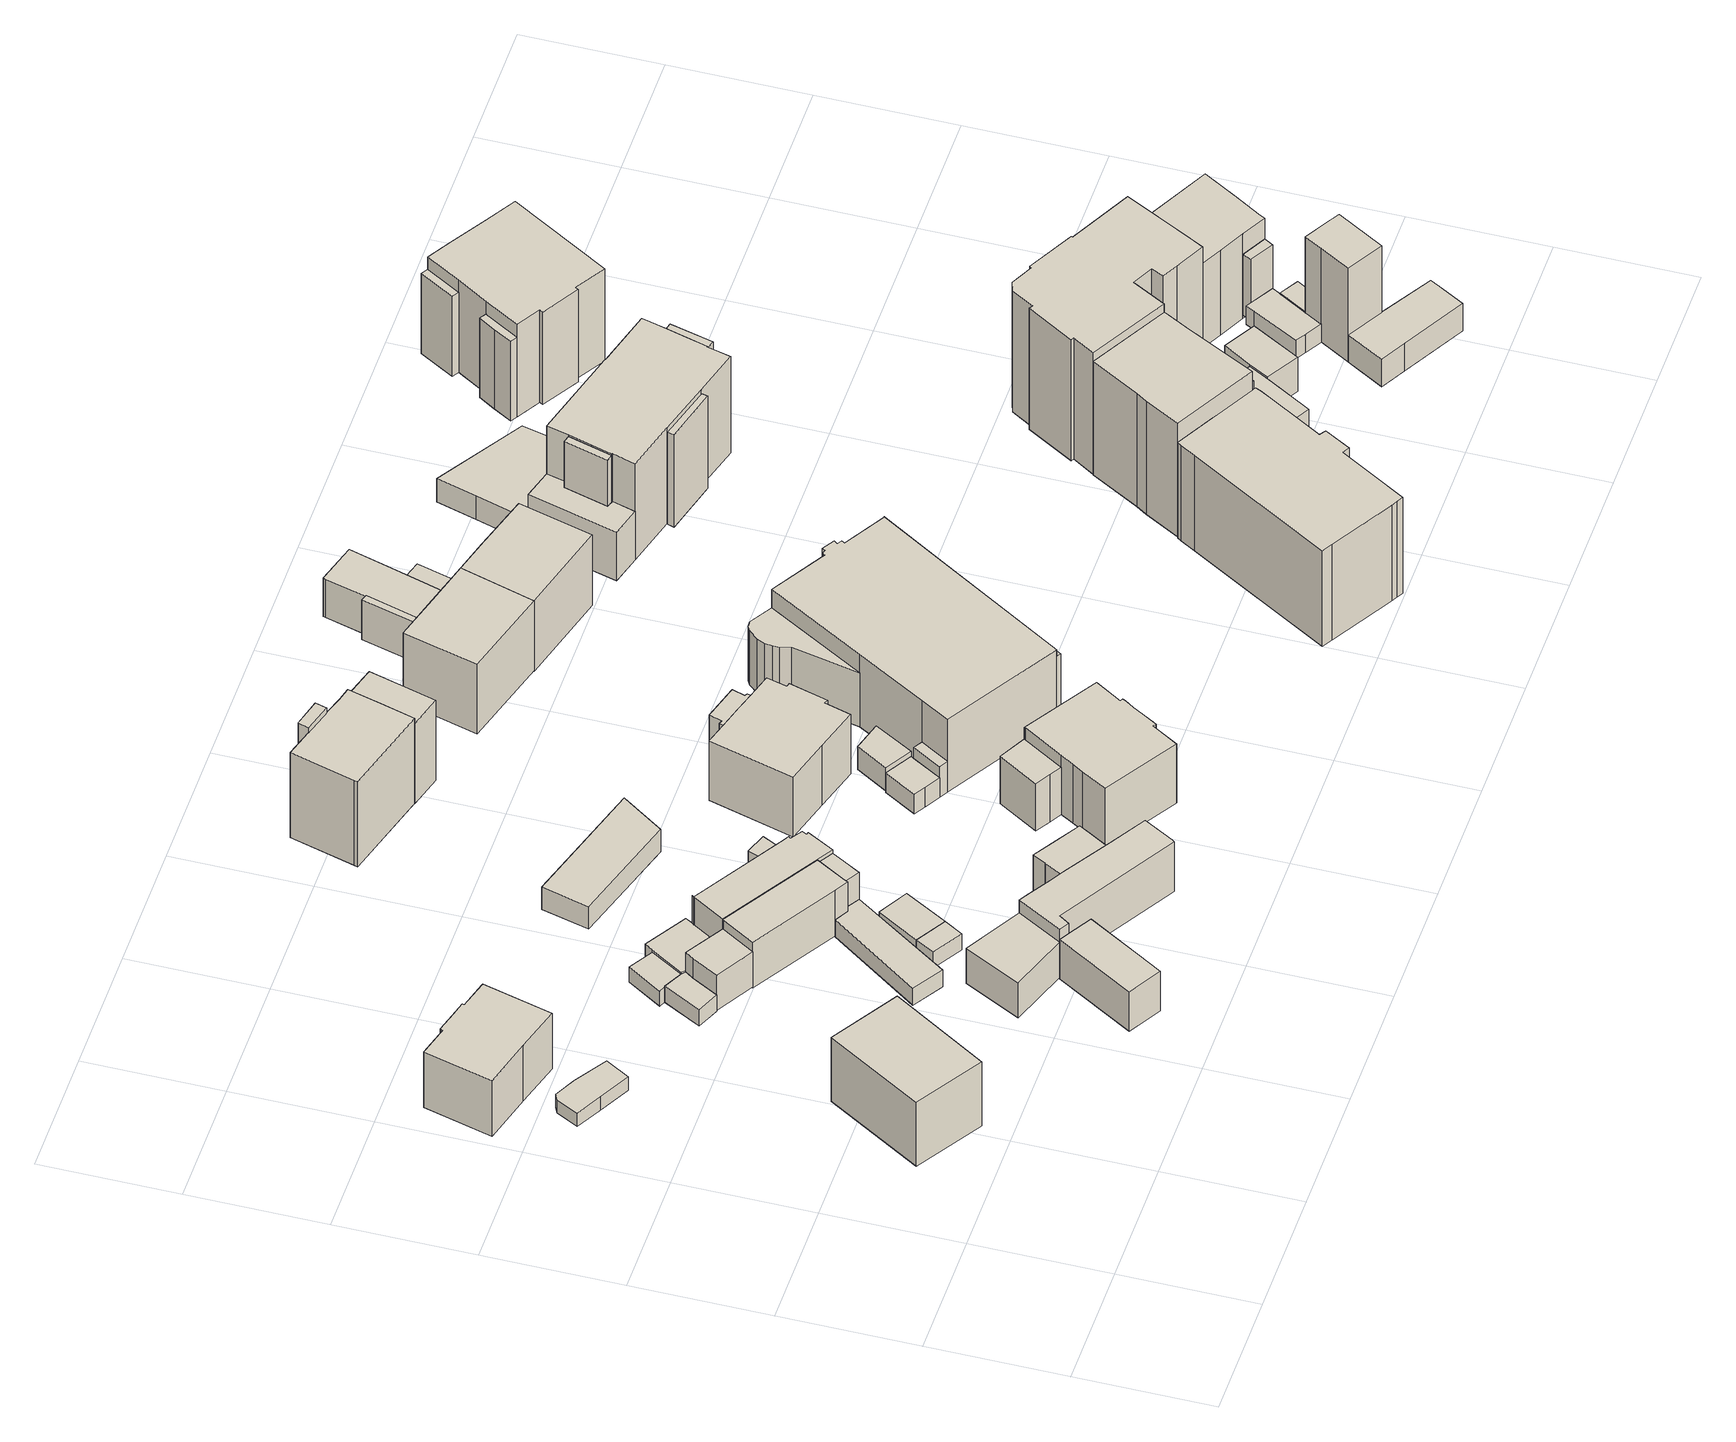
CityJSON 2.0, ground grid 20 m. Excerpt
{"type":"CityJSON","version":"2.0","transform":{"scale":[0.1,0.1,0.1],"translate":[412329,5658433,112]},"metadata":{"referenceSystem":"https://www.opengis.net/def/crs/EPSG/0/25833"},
"CityObjects":{
"building1":{"type":"Building","attributes":{"Dachtyp_tdc":"tdcHipRoof","Gemeindeschluessel":14612000,"Dachneigung":36.79,"QualitaetDacherkennung":70,"Geometrietyp2DReferenz":"3000","measuredHeight":13.64,"function":"31001_9998","roofType":"3200"},"geometry":[{"type":"Solid","lod":"1","boundaries":[[[[0,1,2,3]],[[4,5,6,7]],[[3,5,4,0]],[[2,6,5,3]],[[1,7,6,2]],[[0,4,7,1]]]]}]},
"building2":{"type":"Building","attributes":{"Dachtyp_tdc":"tdcPolyFlatRoof","Gemeindeschluessel":14612000,"Dachneigung":5.71,"QualitaetDacherkennung":78,"Geometrietyp2DReferenz":"3000","measuredHeight":2.59,"function":"31001_9998","roofType":"2100"},"geometry":[{"type":"Solid","lod":"1","boundaries":[[[[8,9,10,11,12,13,14]],[[15,16,17,18,19,20,21]],[[14,16,15,8]],[[13,17,16,14]],[[12,18,17,13]],[[11,19,18,12]],[[10,20,19,11]],[[9,21,20,10]],[[8,15,21,9]]]]}]},
"building3":{"type":"Building","attributes":{"Dachtyp_tdc":"tdcGableRoof","Gemeindeschluessel":14612000,"Dachneigung":15.19,"QualitaetDacherkennung":36,"Geometrietyp2DReferenz":"3000","measuredHeight":11.13,"function":"31001_9998","roofType":"3100"},"geometry":[{"type":"Solid","lod":"1","boundaries":[[[[22,23,24,25,26,27,28,29,30,31,32]],[[33,34,35,36,37,38,39,40,41,42,43]],[[32,34,33,22]],[[31,35,34,32]],[[30,36,35,31]],[[29,37,36,30]],[[28,38,37,29]],[[27,39,38,28]],[[26,40,39,27]],[[25,41,40,26]],[[24,42,41,25]],[[23,43,42,24]],[[22,33,43,23]]]]}]},
"building4":{"type":"Building","attributes":{"Dachtyp_tdc":"tdcPolyFlatRoof","Gemeindeschluessel":14612000,"Dachneigung":2.71,"QualitaetDacherkennung":60,"Geometrietyp2DReferenz":"3000","measuredHeight":2.93,"function":"31001_9998","roofType":"2100"},"geometry":[{"type":"Solid","lod":"1","boundaries":[[[[44,45,46,47,48,49]],[[50,51,52,53,54,55]],[[49,51,50,44]],[[48,52,51,49]],[[47,53,52,48]],[[46,54,53,47]],[[45,55,54,46]],[[44,50,55,45]]]]}]},
"building5":{"type":"Building","attributes":{"Dachtyp_tdc":"tdcPolyFlatRoof","Gemeindeschluessel":14612000,"Dachneigung":4.14,"QualitaetDacherkennung":81,"Geometrietyp2DReferenz":"3000","measuredHeight":7.23,"function":"31001_9998","roofType":"2100"},"geometry":[{"type":"Solid","lod":"1","boundaries":[[[[56,57,58,59,60]],[[61,62,63,64,65]],[[60,62,61,56]],[[59,63,62,60]],[[58,64,63,59]],[[57,65,64,58]],[[56,61,65,57]]]]}]},
"building6":{"type":"Building","attributes":{"Dachtyp_tdc":"tdcPolyFlatRoof","Gemeindeschluessel":14612000,"Dachneigung":7.84,"QualitaetDacherkennung":71,"Geometrietyp2DReferenz":"3000","measuredHeight":6.75,"function":"31001_9998","roofType":"2100"},"geometry":[{"type":"Solid","lod":"1","boundaries":[[[[66,67,68,69,70]],[[71,72,73,74,75]],[[70,72,71,66]],[[69,73,72,70]],[[68,74,73,69]],[[67,75,74,68]],[[66,71,75,67]]]]}]},
"building7":{"type":"Building","attributes":{"Dachtyp_tdc":"tdcPolyFlatRoof","Gemeindeschluessel":14612000,"Dachneigung":2.62,"QualitaetDacherkennung":77,"Geometrietyp2DReferenz":"3000","measuredHeight":2.81,"function":"31001_9998","roofType":"2100"},"geometry":[{"type":"Solid","lod":"1","boundaries":[[[[76,77,78,79,80]],[[81,82,83,84,85]],[[80,82,81,76]],[[79,83,82,80]],[[78,84,83,79]],[[77,85,84,78]],[[76,81,85,77]]]]}]},
"building8":{"type":"Building","attributes":{"Dachtyp_tdc":"tdcPolyFlatRoof","Gemeindeschluessel":14612000,"Dachneigung":6.39,"QualitaetDacherkennung":50,"Geometrietyp2DReferenz":"3000","measuredHeight":6.83,"function":"31001_9998","roofType":"2100"},"geometry":[{"type":"Solid","lod":"1","boundaries":[[[[86,87,88,89]],[[90,91,92,93]],[[89,91,90,86]],[[88,92,91,89]],[[87,93,92,88]],[[86,90,93,87]]]]}]},
"building9":{"type":"Building","attributes":{"Dachtyp_tdc":"tdcPolyFlatRoof","Gemeindeschluessel":14612000,"Dachneigung":5.27,"QualitaetDacherkennung":82,"Geometrietyp2DReferenz":"3000","measuredHeight":3.17,"function":"31001_9998","roofType":"2100"},"geometry":[{"type":"Solid","lod":"1","boundaries":[[[[94,95,96,97,98,99]],[[100,101,102,103,104,105]],[[99,101,100,94]],[[98,102,101,99]],[[97,103,102,98]],[[96,104,103,97]],[[95,105,104,96]],[[94,100,105,95]]]]}]},
"building10":{"type":"Building","attributes":{"Dachtyp_tdc":"tdcPolyFlatRoof","Gemeindeschluessel":14612000,"Dachneigung":5.41,"QualitaetDacherkennung":78,"Geometrietyp2DReferenz":"3000","measuredHeight":3.12,"function":"31001_9998","roofType":"2100"},"geometry":[{"type":"Solid","lod":"1","boundaries":[[[[106,107,108,109]],[[110,111,112,113]],[[109,111,110,106]],[[108,112,111,109]],[[107,113,112,108]],[[106,110,113,107]]]]}]},
"building11":{"type":"Building","attributes":{"Gemeindeschluessel":14612000,"Geometrietyp2DReferenz":"3000","function":"31001_9998","roofType":"9999"},"children":["building11-1","building11-2"]},
"building11-1":{"type":"BuildingPart","attributes":{"Dachtyp_tdc":"tdcCutGableRoof","Dachneigung":12.07,"QualitaetDacherkennung":34,"Geometrietyp2DReferenz":"3000","measuredHeight":9.16,"roofType":"9999"},"parents":["building11"],"geometry":[{"type":"Solid","lod":"1","boundaries":[[[[114,115,116,117,118,119]],[[120,121,122,123,124,125]],[[119,121,120,114]],[[118,122,121,119]],[[117,123,122,118]],[[116,124,123,117]],[[115,125,124,116]],[[114,120,125,115]]]]}]},
"building11-2":{"type":"BuildingPart","attributes":{"Dachtyp_tdc":"tdcPolyFlatRoof","Dachneigung":24.21,"QualitaetDacherkennung":48,"Geometrietyp2DReferenz":"3000","measuredHeight":8.33,"roofType":"2100"},"parents":["building11"],"geometry":[{"type":"Solid","lod":"1","boundaries":[[[[126,127,128,129]],[[130,122,121,131]],[[129,122,130,126]],[[128,121,122,129]],[[127,131,121,128]],[[126,130,131,127]]]]}]},
"building12":{"type":"Building","attributes":{"Gemeindeschluessel":14612000,"Geometrietyp2DReferenz":"3000","function":"31001_9998","roofType":"9999"},"children":["building12-1","building12-2"]},
"building12-1":{"type":"BuildingPart","attributes":{"Dachtyp_tdc":"tdcPolyFlatRoof","Dachneigung":22.31,"QualitaetDacherkennung":61,"Geometrietyp2DReferenz":"3000","measuredHeight":9.48,"roofType":"2100"},"parents":["building12"],"geometry":[{"type":"Solid","lod":"1","boundaries":[[[[132,133,134,135,136,137,138,139,140,141]],[[142,143,144,145,146,147,148,149,131,120]],[[140,143,142,141]],[[139,144,143,140]],[[138,145,144,139]],[[137,146,145,138]],[[136,147,146,137]],[[135,148,147,136]],[[134,149,148,135]],[[133,131,149,134]],[[132,120,131,133]],[[141,142,120,132]]]]}]},
"building12-2":{"type":"BuildingPart","attributes":{"Dachtyp_tdc":"tdcPolyFlatRoof","Dachneigung":11.2,"QualitaetDacherkennung":69,"Geometrietyp2DReferenz":"3000","measuredHeight":4.03,"roofType":"2100"},"parents":["building12"],"geometry":[{"type":"Solid","lod":"1","boundaries":[[[[150,151,152,153,154,155,156]],[[120,157,158,159,160,161,142]],[[156,120,142,150]],[[155,157,120,156]],[[154,158,157,155]],[[153,159,158,154]],[[152,160,159,153]],[[151,161,160,152]],[[150,142,161,151]]]]}]},
"building13":{"type":"Building","attributes":{"Dachtyp_tdc":"tdcPolyFlatRoof","Gemeindeschluessel":14612000,"Dachneigung":5.45,"QualitaetDacherkennung":81,"Geometrietyp2DReferenz":"3000","measuredHeight":3.16,"function":"31001_9998","roofType":"2100"},"geometry":[{"type":"Solid","lod":"1","boundaries":[[[[107,162,163,108]],[[113,112,164,165]],[[108,112,113,107]],[[163,164,112,108]],[[162,165,164,163]],[[107,113,165,162]]]]}]},
"building14":{"type":"Building","attributes":{"Dachtyp_tdc":"tdcPolyFlatRoof","Gemeindeschluessel":14612000,"Dachneigung":29.41,"QualitaetDacherkennung":49,"Geometrietyp2DReferenz":"3000","measuredHeight":11.01,"function":"31001_9998","roofType":"2100"},"geometry":[{"type":"Solid","lod":"1","boundaries":[[[[166,167,168,169,170,171,172,173,174,175,176]],[[177,63,62,178,179,180,181,182,183,184,185]],[[176,63,177,166]],[[175,62,63,176]],[[174,178,62,175]],[[173,179,178,174]],[[172,180,179,173]],[[171,181,180,172]],[[170,182,181,171]],[[169,183,182,170]],[[168,184,183,169]],[[167,185,184,168]],[[166,177,185,167]]]]}]},
"building15":{"type":"Building","attributes":{"Gemeindeschluessel":14612000,"Geometrietyp2DReferenz":"3000","function":"31001_9998","roofType":"9999"},"children":["building15-1","building15-2"]},
"building15-1":{"type":"BuildingPart","attributes":{"Dachtyp_tdc":"tdcGableRoof","Dachneigung":56.82,"QualitaetDacherkennung":12,"Geometrietyp2DReferenz":"3000","measuredHeight":4.64,"roofType":"3100"},"parents":["building15"],"geometry":[{"type":"Solid","lod":"1","boundaries":[[[[186,187,188,189]],[[190,181,180,191]],[[189,181,190,186]],[[188,180,181,189]],[[187,191,180,188]],[[186,190,191,187]]]]}]},
"building15-2":{"type":"BuildingPart","attributes":{"Dachtyp_tdc":"tdcGableRoof","Dachneigung":18.07,"QualitaetDacherkennung":71,"Geometrietyp2DReferenz":"3000","measuredHeight":8.64,"roofType":"3100"},"parents":["building15"],"geometry":[{"type":"Solid","lod":"1","boundaries":[[[[192,193,194,195,196,197,198,199,200]],[[201,202,203,204,205,182,206,181,190]],[[200,202,201,192]],[[199,203,202,200]],[[198,204,203,199]],[[197,205,204,198]],[[196,182,205,197]],[[195,206,182,196]],[[194,181,206,195]],[[193,190,181,194]],[[192,201,190,193]]]]}]},
"building16":{"type":"Building","attributes":{"Dachtyp_tdc":"tdcPolyFlatRoof","Gemeindeschluessel":14612000,"Dachneigung":0,"QualitaetDacherkennung":82,"Geometrietyp2DReferenz":"3000","measuredHeight":4.02,"function":"31001_9998","roofType":"1000"},"geometry":[{"type":"Solid","lod":"1","boundaries":[[[[207,208,209,210]],[[211,212,213,214]],[[210,212,211,207]],[[209,213,212,210]],[[208,214,213,209]],[[207,211,214,208]]]]}]},
"building17":{"type":"Building","attributes":{"Dachtyp_tdc":"tdcPolyFlatRoof","Gemeindeschluessel":14612000,"Dachneigung":22.96,"QualitaetDacherkennung":49,"Geometrietyp2DReferenz":"3000","measuredHeight":4.73,"function":"31001_9998","roofType":"2100"},"geometry":[{"type":"Solid","lod":"1","boundaries":[[[[215,216,217,218,219]],[[183,182,205,220,221]],[[219,182,183,215]],[[218,205,182,219]],[[217,220,205,218]],[[216,221,220,217]],[[215,183,221,216]]]]}]},
"building18":{"type":"Building","attributes":{"Dachtyp_tdc":"tdcPolyFlatRoof","Gemeindeschluessel":14612000,"Dachneigung":9.47,"QualitaetDacherkennung":69,"Geometrietyp2DReferenz":"3000","measuredHeight":3.07,"function":"31001_9998","roofType":"2100"},"geometry":[{"type":"Solid","lod":"1","boundaries":[[[[222,223,224,225,226,227]],[[146,145,144,228,229,147]],[[227,145,146,222]],[[226,144,145,227]],[[225,228,144,226]],[[224,229,228,225]],[[223,147,229,224]],[[222,146,147,223]]]]}]},
"building19":{"type":"Building","attributes":{"Gemeindeschluessel":14612000,"Geometrietyp2DReferenz":"3000","function":"31001_9998","roofType":"9999"},"children":["building19-1","building19-2"]},
"building19-1":{"type":"BuildingPart","attributes":{"Dachtyp_tdc":"tdcPolyFlatRoof","Dachneigung":43.8,"QualitaetDacherkennung":48,"Geometrietyp2DReferenz":"3000","measuredHeight":18.21,"roofType":"2100"},"parents":["building19"],"geometry":[{"type":"Solid","lod":"1","boundaries":[[[[230,231,232,233]],[[234,235,236,237]],[[233,235,234,230]],[[232,236,235,233]],[[231,237,236,232]],[[230,234,237,231]]]]}]},
"building19-2":{"type":"BuildingPart","attributes":{"Dachtyp_tdc":"tdcHipAndGableRoof","Dachneigung":43.17,"QualitaetDacherkennung":51,"Geometrietyp2DReferenz":"3000","measuredHeight":17.74,"roofType":"5000"},"parents":["building19"],"geometry":[{"type":"Solid","lod":"1","boundaries":[[[[238,239,240,241,242,243,244,245,246]],[[247,248,249,250,251,252,253,254,237]],[[246,248,247,238]],[[245,249,248,246]],[[244,250,249,245]],[[243,251,250,244]],[[242,252,251,243]],[[241,253,252,242]],[[240,254,253,241]],[[239,237,254,240]],[[238,247,237,239]]]]}]},
"building20":{"type":"Building","attributes":{"Dachtyp_tdc":"tdcPolyFlatRoof","Gemeindeschluessel":14612000,"Dachneigung":0,"QualitaetDacherkennung":48,"Geometrietyp2DReferenz":"3000","measuredHeight":3.47,"function":"31001_9998","roofType":"1000"},"geometry":[{"type":"Solid","lod":"1","boundaries":[[[[255,256,257,258,259,260]],[[261,262,263,264,265,266]],[[260,262,261,255]],[[259,263,262,260]],[[258,264,263,259]],[[257,265,264,258]],[[256,266,265,257]],[[255,261,266,256]]]]}]},
"building21":{"type":"Building","attributes":{"Gemeindeschluessel":14612000,"Geometrietyp2DReferenz":"3000","function":"31001_9998","roofType":"9999"},"children":["building21-1","building21-2"]},
"building21-1":{"type":"BuildingPart","attributes":{"Dachtyp_tdc":"tdcFreeFormRoof","Dachneigung":22.82,"QualitaetDacherkennung":64,"Geometrietyp2DReferenz":"3000","measuredHeight":12.06,"roofType":"5000"},"parents":["building21"],"geometry":[{"type":"Solid","lod":"1","boundaries":[[[[267,268,269,270,271,272,273,274,275,276,277,278,279,280,281,282]],[[283,284,285,286,287,288,289,290,291,292,293,294,295,296,297,298]],[[282,284,283,267]],[[281,285,284,282]],[[280,286,285,281]],[[279,287,286,280]],[[278,288,287,279]],[[277,289,288,278]],[[276,290,289,277]],[[275,291,290,276]],[[274,292,291,275]],[[273,293,292,274]],[[272,294,293,273]],[[271,295,294,272]],[[270,296,295,271]],[[269,297,296,270]],[[268,298,297,269]],[[267,283,298,268]]]]}]},
"building21-2":{"type":"BuildingPart","attributes":{"Dachtyp_tdc":"tdcPolyFlatRoof","Dachneigung":5.42,"QualitaetDacherkennung":60,"Geometrietyp2DReferenz":"3000","measuredHeight":8.74,"roofType":"2100"},"parents":["building21"],"geometry":[{"type":"Solid","lod":"1","boundaries":[[[[299,300,301,302,303]],[[304,286,284,305,306]],[[303,286,304,299]],[[302,284,286,303]],[[301,305,284,302]],[[300,306,305,301]],[[299,304,306,300]]]]}]},
"building22":{"type":"Building","attributes":{"Gemeindeschluessel":14612000,"Geometrietyp2DReferenz":"3000","function":"31001_9998","roofType":"9999"},"children":["building22-1","building22-2"]},
"building22-1":{"type":"BuildingPart","attributes":{"Dachtyp_tdc":"tdcGableRoof","Dachneigung":26.63,"QualitaetDacherkennung":39,"Geometrietyp2DReferenz":"3000","measuredHeight":12.65,"roofType":"3100"},"parents":["building22"],"geometry":[{"type":"Solid","lod":"1","boundaries":[[[[307,308,309,310,311,312,313,314,315,316,317,318]],[[319,320,321,322,323,324,325,326,327,328,329,330]],[[318,320,319,307]],[[317,321,320,318]],[[316,322,321,317]],[[315,323,322,316]],[[314,324,323,315]],[[313,325,324,314]],[[312,326,325,313]],[[311,327,326,312]],[[310,328,327,311]],[[309,329,328,310]],[[308,330,329,309]],[[307,319,330,308]]]]}]},
"building22-2":{"type":"BuildingPart","attributes":{"Dachtyp_tdc":"tdcFreeFormRoof","Dachneigung":24.37,"QualitaetDacherkennung":10,"Geometrietyp2DReferenz":"3000","measuredHeight":11.18,"roofType":"5000"},"parents":["building22"],"geometry":[{"type":"Solid","lod":"1","boundaries":[[[[331,332,333,334,335,336,337,338,339,340]],[[341,342,343,344,345,346,321,347,319,348]],[[340,342,341,331]],[[339,343,342,340]],[[338,344,343,339]],[[337,345,344,338]],[[336,346,345,337]],[[335,321,346,336]],[[334,347,321,335]],[[333,319,347,334]],[[332,348,319,333]],[[331,341,348,332]]]]}]},
"building23":{"type":"Building","attributes":{"Dachtyp_tdc":"tdcCutGableRoof","Gemeindeschluessel":14612000,"Dachneigung":0.662,"QualitaetDacherkennung":33,"Geometrietyp2DReferenz":"3000","measuredHeight":15.94,"function":"31001_9998","roofType":"9999"},"geometry":[{"type":"Solid","lod":"1","boundaries":[[[[349,350,351,352]],[[353,354,355,356]],[[352,354,353,349]],[[351,355,354,352]],[[350,356,355,351]],[[349,353,356,350]]]]}]},
"building24":{"type":"Building","attributes":{"name":"Schauburg","Dachtyp_tdc":"tdcPolyFlatRoof","Gemeindeschluessel":14612000,"Dachneigung":0,"QualitaetDacherkennung":76,"Geometrietyp2DReferenz":"3000","measuredHeight":4.09,"function":"31001_9998","roofType":"1000"},"geometry":[{"type":"Solid","lod":"1","boundaries":[[[[357,358,359,360]],[[361,362,363,364]],[[360,362,361,357]],[[359,363,362,360]],[[358,364,363,359]],[[357,361,364,358]]]]}]},
"building25":{"type":"Building","attributes":{"name":"Schauburg","Gemeindeschluessel":14612000,"Geometrietyp2DReferenz":"3000","function":"31001_2090","roofType":"9999"},"children":["building25-1","building25-2","building25-3","building25-4"]},
"building25-1":{"type":"BuildingPart","attributes":{"Dachtyp_tdc":"tdcPolyFlatRoof","Dachneigung":0,"QualitaetDacherkennung":38,"Geometrietyp2DReferenz":"3000","measuredHeight":11.76,"roofType":"1000"},"parents":["building25"],"geometry":[{"type":"Solid","lod":"1","boundaries":[[[[365,366,367,368]],[[369,370,371,372]],[[368,370,369,365]],[[367,371,370,368]],[[366,372,371,367]],[[365,369,372,366]]]]}]},
"building25-2":{"type":"BuildingPart","attributes":{"Dachtyp_tdc":"tdcFreeFormRoof","Dachneigung":10.14,"QualitaetDacherkennung":37,"Geometrietyp2DReferenz":"3000","measuredHeight":10.73,"roofType":"5000"},"parents":["building25"],"geometry":[{"type":"Solid","lod":"1","boundaries":[[[[373,374,375,376,377,378,379,380,381,382]],[[383,384,385,386,387,388,389,390,391,392]],[[382,384,383,373]],[[381,385,384,382]],[[380,386,385,381]],[[379,387,386,380]],[[378,388,387,379]],[[377,389,388,378]],[[376,390,389,377]],[[375,391,390,376]],[[374,392,391,375]],[[373,383,392,374]]]]}]},
"building25-3":{"type":"BuildingPart","attributes":{"Dachtyp_tdc":"tdcHipRoof","Dachneigung":21.29,"QualitaetDacherkennung":66,"Geometrietyp2DReferenz":"3000","measuredHeight":15.18,"roofType":"3200"},"parents":["building25"],"geometry":[{"type":"Solid","lod":"1","boundaries":[[[[393,394,395,396,397,398,399,400,401,402,403,404,405,406,407,408,409]],[[392,410,411,412,413,414,415,416,417,418,419,420,369,372,421,422,383]],[[408,410,392,409]],[[407,411,410,408]],[[406,412,411,407]],[[405,413,412,406]],[[404,414,413,405]],[[403,415,414,404]],[[402,416,415,403]],[[401,417,416,402]],[[400,418,417,401]],[[399,419,418,400]],[[398,420,419,399]],[[397,369,420,398]],[[396,372,369,397]],[[395,421,372,396]],[[394,422,421,395]],[[393,383,422,394]],[[409,392,383,393]]]]}]},
"building25-4":{"type":"BuildingPart","attributes":{"Dachtyp_tdc":"tdcFreeFormRoof","Dachneigung":44.42,"QualitaetDacherkennung":20,"Geometrietyp2DReferenz":"3000","measuredHeight":5.8,"roofType":"5000"},"parents":["building25"],"geometry":[{"type":"Solid","lod":"1","boundaries":[[[[423,424,425,426]],[[421,265,264,422]],[[426,265,421,423]],[[425,264,265,426]],[[424,422,264,425]],[[423,421,422,424]]]]}]},
"building26":{"type":"Building","attributes":{"Dachtyp_tdc":"tdcFreeFormRoof","Gemeindeschluessel":14612000,"Dachneigung":29.61,"QualitaetDacherkennung":70,"Geometrietyp2DReferenz":"3000","measuredHeight":14.12,"function":"31001_9998","roofType":"5000"},"geometry":[{"type":"Solid","lod":"1","boundaries":[[[[427,428,429,430,431]],[[432,433,434,435,436]],[[431,433,432,427]],[[430,434,433,431]],[[429,435,434,430]],[[428,436,435,429]],[[427,432,436,428]]]]}]},
"building27":{"type":"Building","attributes":{"Gemeindeschluessel":14612000,"Geometrietyp2DReferenz":"3000","function":"31001_9998","roofType":"9999"},"children":["building27-1","building27-2"]},
"building27-1":{"type":"BuildingPart","attributes":{"Dachtyp_tdc":"tdcPolyFlatRoof","Dachneigung":2.6,"QualitaetDacherkennung":74,"Geometrietyp2DReferenz":"3000","measuredHeight":7.04,"roofType":"2100"},"parents":["building27"],"geometry":[{"type":"Solid","lod":"1","boundaries":[[[[437,438,439,440,441,442,443]],[[444,434,445,446,447,448,449]],[[443,434,444,437]],[[442,445,434,443]],[[441,446,445,442]],[[440,447,446,441]],[[439,448,447,440]],[[438,449,448,439]],[[437,444,449,438]]]]}]},
"building27-2":{"type":"BuildingPart","attributes":{"Dachtyp_tdc":"tdcFreeFormRoof","Dachneigung":57.71,"QualitaetDacherkennung":35,"Geometrietyp2DReferenz":"3000","measuredHeight":7.53,"roofType":"5000"},"parents":["building27"],"geometry":[{"type":"Solid","lod":"1","boundaries":[[[[450,451,452,453]],[[433,454,446,445]],[[453,454,433,450]],[[452,446,454,453]],[[451,445,446,452]],[[450,433,445,451]]]]}]},
"building28":{"type":"Building","attributes":{"Dachtyp_tdc":"tdcFreeFormRoof","Gemeindeschluessel":14612000,"Dachneigung":29.87,"QualitaetDacherkennung":74,"Geometrietyp2DReferenz":"3000","measuredHeight":14.36,"function":"31001_9998","roofType":"5000"},"geometry":[{"type":"Solid","lod":"1","boundaries":[[[[429,455,456,457,430]],[[458,459,460,461,462]],[[430,459,458,429]],[[457,460,459,430]],[[456,461,460,457]],[[455,462,461,456]],[[429,458,462,455]]]]}]},
"building29":{"type":"Building","attributes":{"Dachtyp_tdc":"tdcPolyFlatRoof","Gemeindeschluessel":14612000,"Dachneigung":0,"QualitaetDacherkennung":67,"Geometrietyp2DReferenz":"3000","measuredHeight":3.84,"function":"31001_9998","roofType":"1000"},"geometry":[{"type":"Solid","lod":"1","boundaries":[[[[463,464,465,466]],[[467,468,469,470]],[[466,468,467,463]],[[465,469,468,466]],[[464,470,469,465]],[[463,467,470,464]]]]}]},
"building30":{"type":"Building","attributes":{"Dachtyp_tdc":"tdcFreeFormRoof","Gemeindeschluessel":14612000,"Dachneigung":2.11,"QualitaetDacherkennung":74,"Geometrietyp2DReferenz":"3000","measuredHeight":21.72,"function":"31001_9998","roofType":"5000"},"geometry":[{"type":"Solid","lod":"1","boundaries":[[[[471,472,473,474,475,476,477,478,479,480,481,482,483,484,485,486,487,488,489]],[[490,491,492,493,494,495,496,497,498,499,500,501,502,503,504,505,506,507,508]],[[489,491,490,471]],[[488,492,491,489]],[[487,493,492,488]],[[486,494,493,487]],[[485,495,494,486]],[[484,496,495,485]],[[483,497,496,484]],[[482,498,497,483]],[[481,499,498,482]],[[480,500,499,481]],[[479,501,500,480]],[[478,502,501,479]],[[477,503,502,478]],[[476,504,503,477]],[[475,505,504,476]],[[474,506,505,475]],[[473,507,506,474]],[[472,508,507,473]],[[471,490,508,472]]]]}]},
"building31":{"type":"Building","attributes":{"Dachtyp_tdc":"tdcFreeFormRoof","Gemeindeschluessel":14612000,"Dachneigung":67.06,"QualitaetDacherkennung":6,"Geometrietyp2DReferenz":"3000","measuredHeight":15.84,"function":"31001_9998","roofType":"5000"},"geometry":[{"type":"Solid","lod":"1","boundaries":[[[[509,510,511,512,513,514,515,516]],[[517,518,519,520,521,522,523,524]],[[516,518,517,509]],[[515,519,518,516]],[[514,520,519,515]],[[513,521,520,514]],[[512,522,521,513]],[[511,523,522,512]],[[510,524,523,511]],[[509,517,524,510]]]]}]},
"building32":{"type":"Building","attributes":{"Gemeindeschluessel":14612000,"Geometrietyp2DReferenz":"3000","function":"31001_9998","roofType":"9999"},"children":["building32-1","building32-2"]},
"building32-1":{"type":"BuildingPart","attributes":{"Dachtyp_tdc":"tdcGableRoof","Dachneigung":29.54,"QualitaetDacherkennung":49,"Geometrietyp2DReferenz":"3000","measuredHeight":22.43,"roofType":"3100"},"parents":["building32"],"geometry":[{"type":"Solid","lod":"1","boundaries":[[[[525,526,527,528,529,530,531,532]],[[533,534,535,536,537,538,539,540]],[[532,534,533,525]],[[531,535,534,532]],[[530,536,535,531]],[[529,537,536,530]],[[528,538,537,529]],[[527,539,538,528]],[[526,540,539,527]],[[525,533,540,526]]]]}]},
"building32-2":{"type":"BuildingPart","attributes":{"Dachtyp_tdc":"tdcPolyFlatRoof","Dachneigung":10.31,"QualitaetDacherkennung":21,"Geometrietyp2DReferenz":"3000","measuredHeight":19.48,"roofType":"2100"},"parents":["building32"],"geometry":[{"type":"Solid","lod":"1","boundaries":[[[[541,542,543,544,545,546,547,548,549,550]],[[539,538,551,552,553,554,555,556,557,558]],[[550,538,539,541]],[[549,551,538,550]],[[548,552,551,549]],[[547,553,552,548]],[[546,554,553,547]],[[545,555,554,546]],[[544,556,555,545]],[[543,557,556,544]],[[542,558,557,543]],[[541,539,558,542]]]]}]},
"building33":{"type":"Building","attributes":{"Gemeindeschluessel":14612000,"Geometrietyp2DReferenz":"3000","function":"31001_9998","roofType":"9999"},"children":["building33-1","building33-2","building33-3","building33-4","building33-5"]},
"building33-1":{"type":"BuildingPart","attributes":{"Dachtyp_tdc":"tdcPolyFlatRoof","Dachneigung":40.22,"QualitaetDacherkennung":52,"Geometrietyp2DReferenz":"3000","measuredHeight":17.46,"roofType":"2100"},"parents":["building33"],"geometry":[{"type":"Solid","lod":"1","boundaries":[[[[559,560,561,562]],[[524,523,563,517]],[[562,523,524,559]],[[561,563,523,562]],[[560,517,563,561]],[[559,524,517,560]]]]}]},
"building33-2":{"type":"BuildingPart","attributes":{"Dachtyp_tdc":"tdcPolyFlatRoof","Dachneigung":40.97,"QualitaetDacherkennung":53,"Geometrietyp2DReferenz":"3000","measuredHeight":17.57,"roofType":"2100"},"parents":["building33"],"geometry":[{"type":"Solid","lod":"1","boundaries":[[[[564,565,566,567]],[[568,569,570,571]],[[567,569,568,564]],[[566,570,569,567]],[[565,571,570,566]],[[564,568,571,565]]]]}]},
"building33-3":{"type":"BuildingPart","attributes":{"Dachtyp_tdc":"tdcPolyFlatRoof","Dachneigung":0,"QualitaetDacherkennung":63,"Geometrietyp2DReferenz":"3000","measuredHeight":4.24,"roofType":"1000"},"parents":["building33"],"geometry":[{"type":"Solid","lod":"1","boundaries":[[[[572,573,574,575,576,577,578,579]],[[580,581,582,583,522,521,584,585]],[[579,581,580,572]],[[578,582,581,579]],[[577,583,582,578]],[[576,522,583,577]],[[575,521,522,576]],[[574,584,521,575]],[[573,585,584,574]],[[572,580,585,573]]]]}]},
"building33-4":{"type":"BuildingPart","attributes":{"Dachtyp_tdc":"tdcGableRoof","Dachneigung":38.27,"QualitaetDacherkennung":25,"Geometrietyp2DReferenz":"3000","measuredHeight":20.11,"roofType":"3100"},"parents":["building33"],"geometry":[{"type":"Solid","lod":"1","boundaries":[[[[586,587,588,589,590,591,592,593,594,595,596,597,598,599,600,601,602]],[[603,604,605,606,519,518,563,607,523,522,583,608,609,570,610,569,611]],[[602,604,603,586]],[[601,605,604,602]],[[600,606,605,601]],[[599,519,606,600]],[[598,518,519,599]],[[597,563,518,598]],[[596,607,563,597]],[[595,523,607,596]],[[594,522,523,595]],[[593,583,522,594]],[[592,608,583,593]],[[591,609,608,592]],[[590,570,609,591]],[[589,610,570,590]],[[588,569,610,589]],[[587,611,569,588]],[[586,603,611,587]]]]}]},
"building33-5":{"type":"BuildingPart","attributes":{"Dachtyp_tdc":"tdcFreeFormRoof","Dachneigung":56.24,"QualitaetDacherkennung":20,"Geometrietyp2DReferenz":"3000","measuredHeight":17.02,"roofType":"5000"},"parents":["building33"],"geometry":[{"type":"Solid","lod":"1","boundaries":[[[[612,613,614,615]],[[605,604,616,617]],[[615,604,605,612]],[[614,616,604,615]],[[613,617,616,614]],[[612,605,617,613]]]]}]},
"building34":{"type":"Building","attributes":{"Dachtyp_tdc":"tdcPolyFlatRoof","Gemeindeschluessel":14612000,"Dachneigung":0,"QualitaetDacherkennung":70,"Geometrietyp2DReferenz":"3000","measuredHeight":6.1,"function":"31001_9998","roofType":"1000"},"geometry":[{"type":"Solid","lod":"1","boundaries":[[[[618,619,620,621,622]],[[623,624,625,626,627]],[[622,624,623,618]],[[621,625,624,622]],[[620,626,625,621]],[[619,627,626,620]],[[618,623,627,619]]]]}]},
"building35":{"type":"Building","attributes":{"Dachtyp_tdc":"tdcPolyFlatRoof","Gemeindeschluessel":14612000,"Dachneigung":0,"QualitaetDacherkennung":53,"Geometrietyp2DReferenz":"3000","measuredHeight":3.98,"function":"31001_9998","roofType":"1000"},"geometry":[{"type":"Solid","lod":"1","boundaries":[[[[628,629,630,631,632,633,634,635]],[[636,625,624,637,638,639,640,641]],[[635,625,636,628]],[[634,624,625,635]],[[633,637,624,634]],[[632,638,637,633]],[[631,639,638,632]],[[630,640,639,631]],[[629,641,640,630]],[[628,636,641,629]]]]}]},
"building36":{"type":"Building","attributes":{"Dachtyp_tdc":"tdcFreeFormRoof","Gemeindeschluessel":14612000,"Dachneigung":45.77,"QualitaetDacherkennung":11,"Geometrietyp2DReferenz":"3000","measuredHeight":25.12,"function":"31001_9998","roofType":"5000"},"geometry":[{"type":"Solid","lod":"1","boundaries":[[[[642,643,644,645,646,647,648,649,650,651,652,653,654,655,656,657,658,659,660]],[[661,662,663,664,665,666,667,668,669,670,671,672,673,674,675,676,677,678,679]],[[660,662,661,642]],[[659,663,662,660]],[[658,664,663,659]],[[657,665,664,658]],[[656,666,665,657]],[[655,667,666,656]],[[654,668,667,655]],[[653,669,668,654]],[[652,670,669,653]],[[651,671,670,652]],[[650,672,671,651]],[[649,673,672,650]],[[648,674,673,649]],[[647,675,674,648]],[[646,676,675,647]],[[645,677,676,646]],[[644,678,677,645]],[[643,679,678,644]],[[642,661,679,643]]]]}]},
"building37":{"type":"Building","attributes":{"Dachtyp_tdc":"tdcPolyFlatRoof","Gemeindeschluessel":14612000,"Dachneigung":0,"QualitaetDacherkennung":71,"Geometrietyp2DReferenz":"3000","measuredHeight":6.1,"function":"31001_9998","roofType":"1000"},"geometry":[{"type":"Solid","lod":"1","boundaries":[[[[680,681,682,683,684]],[[685,686,687,688,689]],[[684,686,685,680]],[[683,687,686,684]],[[682,688,687,683]],[[681,689,688,682]],[[680,685,689,681]]]]}]},
"building38":{"type":"Building","attributes":{"Dachtyp_tdc":"tdcFreeFormRoof","Gemeindeschluessel":14612000,"Dachneigung":34.35,"QualitaetDacherkennung":2,"Geometrietyp2DReferenz":"3000","measuredHeight":4.09,"function":"31001_9998","roofType":"5000"},"geometry":[{"type":"Solid","lod":"1","boundaries":[[[[690,691,692,693]],[[694,695,696,697]],[[693,695,694,690]],[[692,696,695,693]],[[691,697,696,692]],[[690,694,697,691]]]]}]},
"building39":{"type":"Building","attributes":{"Gemeindeschluessel":14612000,"Geometrietyp2DReferenz":"3000","function":"31001_9998","roofType":"9999"},"children":["building39-1","building39-2","building39-3","building39-4"]},
"building39-1":{"type":"BuildingPart","attributes":{"Dachtyp_tdc":"tdcTentRoof","Dachneigung":22.15,"QualitaetDacherkennung":53,"Geometrietyp2DReferenz":"3000","measuredHeight":18.58,"roofType":"3500"},"parents":["building39"],"geometry":[{"type":"Solid","lod":"1","boundaries":[[[[698,699,700,701,702,703,704,705,706,707,708,709]],[[710,711,712,713,714,715,716,717,718,719,720,721]],[[709,711,710,698]],[[708,712,711,709]],[[707,713,712,708]],[[706,714,713,707]],[[705,715,714,706]],[[704,716,715,705]],[[703,717,716,704]],[[702,718,717,703]],[[701,719,718,702]],[[700,720,719,701]],[[699,721,720,700]],[[698,710,721,699]]]]}]},
"building39-2":{"type":"BuildingPart","attributes":{"Dachtyp_tdc":"tdcGableRoof","Dachneigung":33.44,"QualitaetDacherkennung":41,"Geometrietyp2DReferenz":"3000","measuredHeight":15.5,"roofType":"3100"},"parents":["building39"],"geometry":[{"type":"Solid","lod":"1","boundaries":[[[[722,723,724,725]],[[721,726,727,710]],[[725,726,721,722]],[[724,727,726,725]],[[723,710,727,724]],[[722,721,710,723]]]]}]},
"building39-3":{"type":"BuildingPart","attributes":{"Dachtyp_tdc":"tdcGableRoof","Dachneigung":40.07,"QualitaetDacherkennung":34,"Geometrietyp2DReferenz":"3000","measuredHeight":15.5,"roofType":"3100"},"parents":["building39"],"geometry":[{"type":"Solid","lod":"1","boundaries":[[[[728,729,730,731,732,733]],[[734,735,720,736,719,737]],[[733,735,734,728]],[[732,720,735,733]],[[731,736,720,732]],[[730,719,736,731]],[[729,737,719,730]],[[728,734,737,729]]]]}]},
"building39-4":{"type":"BuildingPart","attributes":{"Dachtyp_tdc":"tdcGableRoof","Dachneigung":30.76,"QualitaetDacherkennung":20,"Geometrietyp2DReferenz":"3000","measuredHeight":15.81,"roofType":"3100"},"parents":["building39"],"geometry":[{"type":"Solid","lod":"1","boundaries":[[[[738,739,740,741]],[[711,742,743,712]],[[741,742,711,738]],[[740,743,742,741]],[[739,712,743,740]],[[738,711,712,739]]]]}]},
"building40":{"type":"Building","attributes":{"Gemeindeschluessel":14612000,"Geometrietyp2DReferenz":"3000","function":"31001_9998","roofType":"9999"},"children":["building40-1","building40-2","building40-3"]},
"building40-1":{"type":"BuildingPart","attributes":{"Dachtyp_tdc":"tdcPolyFlatRoof","Dachneigung":28.22,"QualitaetDacherkennung":46,"Geometrietyp2DReferenz":"3000","measuredHeight":4.29,"roofType":"2100"},"parents":["building40"],"geometry":[{"type":"Solid","lod":"1","boundaries":[[[[744,745,746,747]],[[748,749,750,751]],[[747,749,748,744]],[[746,750,749,747]],[[745,751,750,746]],[[744,748,751,745]]]]}]},
"building40-2":{"type":"BuildingPart","attributes":{"Dachtyp_tdc":"tdcFreeFormRoof","Dachneigung":55.21,"QualitaetDacherkennung":3,"Geometrietyp2DReferenz":"3000","measuredHeight":19.09,"roofType":"5000"},"parents":["building40"],"geometry":[{"type":"Solid","lod":"1","boundaries":[[[[752,753,754,755,756,757]],[[758,759,760,751,750,761]],[[757,759,758,752]],[[756,760,759,757]],[[755,751,760,756]],[[754,750,751,755]],[[753,761,750,754]],[[752,758,761,753]]]]}]},
"building40-3":{"type":"BuildingPart","attributes":{"Dachtyp_tdc":"tdcFreeFormRoof","Dachneigung":21.25,"QualitaetDacherkennung":4,"Geometrietyp2DReferenz":"3000","measuredHeight":5.56,"roofType":"5000"},"parents":["building40"],"geometry":[{"type":"Solid","lod":"1","boundaries":[[[[762,763,764,765,766,767,768]],[[759,758,769,770,771,772,773]],[[768,758,759,762]],[[767,769,758,768]],[[766,770,769,767]],[[765,771,770,766]],[[764,772,771,765]],[[763,773,772,764]],[[762,759,773,763]]]]}]},
"building41":{"type":"Building","attributes":{"Dachtyp_tdc":"tdcPolyFlatRoof","Gemeindeschluessel":14612000,"Dachneigung":0,"QualitaetDacherkennung":64,"Geometrietyp2DReferenz":"3000","measuredHeight":3.32,"function":"31001_9998","roofType":"1000"},"geometry":[{"type":"Solid","lod":"1","boundaries":[[[[774,775,776,777,778,779,780,781,782]],[[783,784,785,786,787,788,789,790,791]],[[782,784,783,774]],[[781,785,784,782]],[[780,786,785,781]],[[779,787,786,780]],[[778,788,787,779]],[[777,789,788,778]],[[776,790,789,777]],[[775,791,790,776]],[[774,783,791,775]]]]}]},
"building42":{"type":"Building","attributes":{"Dachtyp_tdc":"tdcFreeFormRoof","Gemeindeschluessel":14612000,"Dachneigung":53.56,"QualitaetDacherkennung":8,"Geometrietyp2DReferenz":"3000","measuredHeight":11.41,"function":"31001_9998","roofType":"5000"},"geometry":[{"type":"Solid","lod":"1","boundaries":[[[[792,793,794,795]],[[796,797,798,799]],[[795,797,796,792]],[[794,798,797,795]],[[793,799,798,794]],[[792,796,799,793]]]]}]},
"building43":{"type":"Building","attributes":{"Dachtyp_tdc":"tdcGableRoof","Gemeindeschluessel":14612000,"Dachneigung":32.29,"QualitaetDacherkennung":68,"Geometrietyp2DReferenz":"3000","measuredHeight":17.05,"function":"31001_9998","roofType":"3100"},"geometry":[{"type":"Solid","lod":"1","boundaries":[[[[800,801,802,803,804,805,806,807,808]],[[809,810,811,812,813,814,815,816,817]],[[808,810,809,800]],[[807,811,810,808]],[[806,812,811,807]],[[805,813,812,806]],[[804,814,813,805]],[[803,815,814,804]],[[802,816,815,803]],[[801,817,816,802]],[[800,809,817,801]]]]}]}
},
"vertices":[
[115,302,129],[211,242,129],[298,382,129],[200,442,129],[115,302,14],[200,442,14],[298,382,14],[211,242,14],
[98,724,39],[144,700,39],[165,735,39],[118,765,39],[86,781,39],[77,776,39],[60,744,39],[98,724,15],[60,744,15],[77,776,15],[86,781,15],[118,765,15],[165,735,15],[144,700,15],
[81,932,117],[36,944,117],[9,844,117],[84,824,117],[152,805,117],[179,907,117],[178,907,117],[135,919,117],[136,922,117],[112,928,117],[83,936,117],[81,932,17],[83,936,17],[112,928,17],[136,922,17],[135,919,17],[178,907,17],[179,907,17],[152,805,17],[84,824,17],[9,844,17],[36,944,17],
[318,632,44],[339,670,44],[348,683,44],[343,687,44],[315,701,44],[285,646,44],[318,632,15],[285,646,15],[315,701,15],[343,687,15],[348,683,15],[339,670,15],
[441,111,79],[489,83,79],[557,197,79],[523,217,79],[509,225,79],[441,111,8],[509,225,8],[523,217,8],[557,197,8],[489,83,8],
[318,632,79],[374,600,79],[404,649,79],[348,683,79],[339,670,79],[318,632,16],[339,670,16],[348,683,16],[404,649,16],[374,600,16],
[315,701,43],[343,687,43],[372,735,43],[337,756,43],[305,705,43],[315,701,16],[305,705,16],[337,756,16],[372,735,16],[343,687,16],
[509,225,74],[547,291,74],[464,338,74],[421,255,74],[509,225,11],[421,255,11],[464,338,11],[547,291,11],
[447,365,43],[543,506,43],[520,520,43],[517,514,43],[497,525,43],[403,392,43],[447,365,13],[403,392,13],[497,525,13],[517,514,13],[520,520,13],[543,506,13],
[521,361,41],[537,388,41],[493,414,41],[478,387,41],[521,361,12],[478,387,12],[493,414,12],[537,388,12],
[404,649,96],[374,600,96],[497,525,96],[517,514,96],[520,520,96],[545,563,96],[404,649,14],[545,563,14],[520,520,14],[517,514,14],[497,525,14],[374,600,14],
[543,506,91],[568,549,91],[545,563,91],[520,520,91],[543,506,14],[568,549,14],
[404,649,97],[568,549,97],[590,589,97],[586,590,97],[590,597,97],[573,608,97],[576,611,97],[570,614,97],[433,697,97],[435,700,97],[435,700,14],[433,697,14],[570,614,14],[576,611,14],[573,608,14],[590,597,14],[586,590,14],[590,589,14],
[435,700,47],[441,710,47],[380,747,47],[372,735,47],[343,687,47],[348,683,47],[404,649,47],[348,683,14],[343,687,14],[372,735,14],[380,747,14],[441,710,14],
[573,451,41],[530,475,41],[530,475,12],[573,451,12],
[533,232,97],[708,129,97],[711,133,97],[736,177,97],[682,209,97],[614,251,97],[593,263,97],[562,282,97],[547,291,97],[509,225,97],[523,217,97],[533,232,8],[547,291,8],[562,282,8],[593,263,8],[614,251,8],[682,209,8],[736,177,8],[711,133,8],[708,129,8],
[631,281,41],[611,293,41],[593,263,41],[614,251,41],[631,281,8],[611,293,8],
[632,281,88],[631,281,88],[614,251,88],[648,230,88],[682,209,88],[701,241,88],[711,258,88],[676,279,88],[642,300,88],[632,281,8],[642,300,8],[676,279,8],[711,258,8],[701,241,8],[648,230,8],
[417,834,56],[582,786,56],[625,848,56],[435,903,56],[417,834,16],[435,903,16],[625,848,16],[582,786,16],
[736,177,47],[738,181,47],[755,209,47],[701,241,47],[682,209,47],[755,209,8],[738,181,8],
[573,608,42],[590,597,42],[621,659,42],[590,670,42],[570,614,42],[576,611,42],[590,670,14],[621,659,14],
[518,1257,178],[513,1241,178],[555,1229,178],[560,1246,178],[518,1257,17],[560,1246,17],[555,1229,17],[513,1241,17],
[556,1229,170],[513,1241,170],[470,1253,170],[444,1159,170],[442,1154,170],[577,1117,170],[591,1167,170],[604,1215,170],[584,1220,170],[556,1229,17],[584,1220,17],[604,1215,17],[591,1167,17],[577,1117,17],[442,1154,17],[444,1159,17],[470,1253,17],
[750,493,44],[767,483,44],[789,470,44],[814,513,44],[817,517,44],[778,540,44],[750,493,9],[778,540,9],[817,517,9],[814,513,9],[789,470,9],[767,483,9],
[792,291,115],[782,275,115],[760,238,115],[866,173,115],[890,212,115],[894,209,115],[897,214,115],[916,246,115],[925,260,115],[927,264,115],[923,266,115],[947,305,115],[944,307,115],[840,371,115],[839,369,115],[803,310,115],[792,291,9],[803,310,9],[839,369,9],[840,371,9],[944,307,9],[947,305,9],[923,266,9],[927,264,9],[925,260,9],[916,246,9],[897,214,9],[894,209,9],[890,212,9],[866,173,9],[760,238,9],[782,275,9],
[800,392,94],[764,333,94],[786,320,94],[803,310,94],[840,371,94],[800,392,9],[786,320,9],[764,333,9],
[730,744,120],[695,754,120],[660,630,120],[728,611,120],[794,592,120],[805,630,120],[811,628,120],[827,685,120],[821,686,120],[829,716,120],[793,726,120],[763,735,120],[730,744,13],[763,735,13],[793,726,13],[829,716,13],[821,686,13],[827,685,13],[811,628,13],[805,630,13],[794,592,13],[728,611,13],[660,630,13],[695,754,13],
[737,749,118],[732,751,118],[730,744,118],[734,743,118],[793,726,118],[794,728,118],[795,732,118],[791,734,118],[797,753,118],[743,768,118],[737,749,13],[743,768,13],[797,753,13],[791,734,13],[795,732,13],[794,728,13],[734,743,13],[732,751,13],
[604,1215,160],[577,1117,160],[627,1103,160],[654,1201,160],[604,1215,16],[654,1201,16],[627,1103,16],[577,1117,16],
[778,540,53],[817,517,53],[850,574,53],[806,586,53],[778,540,12],[806,586,12],[850,574,12],[817,517,12],
[1082,553,127],[967,365,127],[973,361,127],[1086,551,127],[1082,553,9],[1086,551,9],[973,361,9],[967,365,9],
[886,607,106],[970,751,106],[937,771,106],[928,770,106],[920,766,106],[909,752,106],[904,741,106],[902,729,106],[902,720,106],[906,705,106],[886,607,9],[906,705,9],[902,720,9],[902,729,9],[904,741,9],[909,752,9],[920,766,9],[928,770,9],[937,771,9],[970,751,9],
[886,607,139],[827,505,139],[802,463,139],[967,365,139],[1082,553,139],[1141,649,139],[1142,650,139],[1140,650,139],[1080,685,139],[1083,690,139],[1076,694,139],[1080,699,139],[1062,710,139],[1060,705,139],[1053,707,139],[1051,703,139],[970,751,139],[1051,703,9],[1053,707,9],[1060,705,9],[1062,710,9],[1080,699,9],[1076,694,9],[1083,690,9],[1080,685,9],[1140,650,9],[1142,650,9],[1141,649,9],[802,463,9],[827,505,9],
[802,463,64],[827,505,64],[814,513,64],[789,470,64],
[755,1185,141],[725,1076,141],[860,1039,141],[892,1148,141],[824,1166,141],[755,1185,16],[824,1166,16],[892,1148,16],[860,1039,16],[725,1076,16],
[920,1244,85],[940,1313,85],[879,1330,85],[878,1326,85],[862,1267,85],[833,1164,85],[892,1148,85],[920,1244,16],[833,1164,16],[862,1267,16],[878,1326,16],[879,1330,16],[940,1313,16],
[824,1166,87],[833,1164,87],[862,1267,87],[852,1270,87],[852,1270,16],
[1000,1002,141],[1029,1110,141],[944,1134,141],[860,1039,14],[892,1148,14],[944,1134,14],[1029,1110,14],[1000,1002,14],
[892,1148,54],[944,1134,54],[970,1230,54],[920,1244,54],[892,1148,15],[920,1244,15],[970,1230,15],[944,1134,15],
[1303,12,185],[1312,7,185],[1321,2,185],[1339,32,185],[1380,101,185],[1390,95,185],[1412,133,185],[1403,139,185],[1447,213,185],[1460,236,185],[1463,243,185],[1461,245,185],[1446,253,185],[1397,279,185],[1337,311,185],[1333,305,185],[1320,283,185],[1196,74,185],[1211,65,185],[1303,12,13],[1211,65,13],[1196,74,13],[1320,283,13],[1333,305,13],[1337,311,13],[1397,279,13],[1446,253,13],[1461,245,13],[1463,243,13],[1460,236,13],[1447,213,13],[1403,139,13],[1412,133,13],[1390,95,13],[1380,101,13],[1339,32,13],[1321,2,13],[1312,7,13],
[1096,1010,101],[1114,1074,101],[1124,1071,101],[1132,1103,101],[1088,1115,101],[1053,985,101],[1097,973,101],[1107,1007,101],[1096,1010,14],[1107,1007,14],[1097,973,14],[1053,985,14],[1088,1115,14],[1132,1103,14],[1124,1071,14],[1114,1074,14],
[1366,362,219],[1337,311,219],[1458,246,219],[1512,351,219],[1530,384,219],[1531,387,219],[1417,449,219],[1376,377,219],[1366,362,15],[1376,377,15],[1417,449,15],[1531,387,15],[1530,384,15],[1512,351,15],[1458,246,15],[1337,311,15],
[1458,246,199],[1461,245,199],[1488,290,199],[1496,304,199],[1501,301,199],[1503,304,199],[1515,326,199],[1523,339,199],[1525,343,199],[1512,351,199],[1525,343,15],[1523,339,15],[1515,326,15],[1503,304,15],[1501,301,15],[1496,304,15],[1488,290,15],[1461,245,15],
[1114,1074,184],[1096,1010,184],[1106,1007,184],[1124,1071,184],[1106,1007,14],
[1348,942,183],[1364,1005,183],[1351,1008,183],[1334,946,183],[1348,942,14],[1334,946,14],[1351,1008,14],[1364,1005,14],
[1254,1172,56],[1128,1250,56],[1111,1192,56],[1088,1115,56],[1132,1103,56],[1272,1066,56],[1266,1079,56],[1233,1087,56],[1254,1172,14],[1233,1087,14],[1266,1079,14],[1272,1066,14],[1111,1192,14],[1128,1250,14],
[1324,911,187],[1333,946,187],[1334,946,187],[1342,976,187],[1351,1008,187],[1360,1042,187],[1272,1065,187],[1272,1066,187],[1132,1103,187],[1124,1071,187],[1115,1037,187],[1106,1007,187],[1107,1007,187],[1097,973,187],[1173,953,187],[1173,952,187],[1254,930,187],[1324,911,14],[1254,930,14],[1173,952,14],[1173,953,14],[1115,1037,14],[1272,1065,14],[1360,1042,14],[1342,976,14],[1333,946,14],
[1173,952,180],[1170,942,180],[1252,921,180],[1254,930,180],[1252,921,14],[1170,942,14],
[1513,217,79],[1550,197,79],[1589,264,79],[1605,293,79],[1568,315,79],[1513,217,18],[1568,315,18],[1605,293,18],[1589,264,18],[1550,197,18],
[1629,334,58],[1586,356,58],[1530,384,58],[1512,351,58],[1525,343,58],[1523,339,58],[1568,315,58],[1605,293,58],[1629,334,18],[1523,339,18],[1525,343,18],[1512,351,18],[1530,384,18],[1586,356,18],
[1547,571,234],[1514,587,234],[1499,582,234],[1479,549,234],[1474,552,234],[1433,483,234],[1437,481,234],[1417,449,234],[1531,387,234],[1558,436,234],[1589,421,234],[1581,403,234],[1604,391,234],[1647,369,234],[1658,389,234],[1710,489,234],[1617,536,234],[1618,538,234],[1549,574,234],[1547,571,16],[1549,574,16],[1618,538,16],[1617,536,16],[1710,489,16],[1658,389,16],[1647,369,16],[1604,391,16],[1581,403,16],[1589,421,16],[1558,436,16],[1531,387,16],[1417,449,16],[1437,481,16],[1433,483,16],[1474,552,16],[1479,549,16],[1499,582,16],[1514,587,16],
[1589,264,83],[1635,237,83],[1675,308,83],[1629,334,83],[1605,293,83],[1589,264,22],[1605,293,22],[1629,334,22],[1675,308,22],[1635,237,22],
[1647,369,54],[1604,391,54],[1586,356,54],[1629,334,54],[1647,369,19],[1629,334,19],[1586,356,19],[1604,391,19],
[1390,1340,188],[1360,1289,188],[1332,1244,188],[1302,1193,188],[1336,1173,188],[1333,1168,188],[1387,1136,188],[1390,1141,188],[1434,1114,188],[1522,1261,188],[1478,1287,188],[1424,1320,188],[1390,1340,22],[1424,1320,22],[1478,1287,22],[1522,1261,22],[1434,1114,22],[1390,1141,22],[1387,1136,22],[1333,1168,22],[1336,1173,22],[1302,1193,22],[1332,1244,22],[1360,1289,22],
[1360,1289,166],[1390,1340,166],[1380,1346,166],[1350,1295,166],[1350,1295,22],[1380,1346,22],
[1308,1226,165],[1292,1199,165],[1302,1193,165],[1318,1220,165],[1332,1244,165],[1323,1250,165],[1308,1226,22],[1323,1250,22],[1318,1220,22],[1292,1199,22],
[1424,1320,169],[1478,1287,169],[1486,1299,169],[1431,1332,169],[1431,1332,22],[1486,1299,22],
[1767,300,60],[1743,259,60],[1770,244,60],[1794,284,60],[1767,300,26],[1794,284,26],[1770,244,26],[1743,259,26],
[1755,159,194],[1796,229,194],[1770,244,194],[1743,259,194],[1728,233,194],[1702,189,194],[1755,159,26],[1702,189,26],[1728,233,26],[1796,229,26],
[1702,189,75],[1670,134,75],[1707,114,75],[1800,63,75],[1819,96,75],[1830,115,75],[1755,159,75],[1830,115,26],[1819,96,26],[1800,63,26],[1707,114,26],[1670,134,26],
[1689,256,58],[1704,247,58],[1728,233,58],[1743,259,58],[1767,300,58],[1774,312,58],[1740,332,58],[1733,336,58],[1726,323,58],[1689,256,25],[1726,323,25],[1733,336,25],[1740,332,25],[1774,312,25],[1767,300,25],[1743,259,25],[1728,233,25],[1704,247,25],
[1740,332,136],[1774,312,136],[1782,325,136],[1746,344,136],[1740,332,27],[1746,344,27],[1782,325,27],[1774,312,27],
[1810,372,173],[1840,423,173],[1710,489,173],[1683,437,173],[1658,389,173],[1708,363,173],[1746,344,173],[1782,325,173],[1788,336,173],[1810,372,21],[1788,336,21],[1782,325,21],[1746,344,21],[1708,363,21],[1658,389,21],[1683,437,21],[1710,489,21],[1840,423,21]
]}
